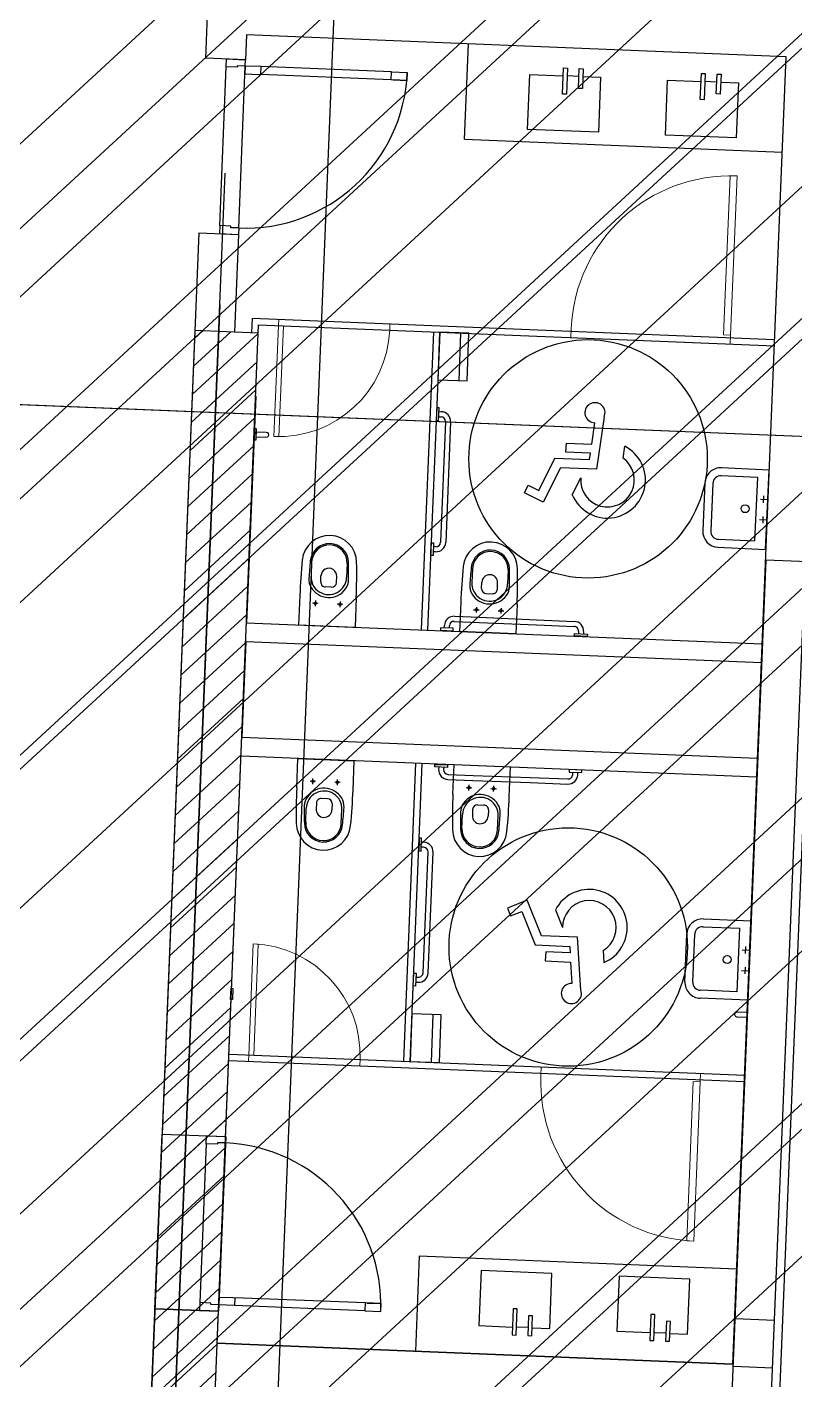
# Model space of a CAD drawing. Extents: x -678889171 to 586587, y -792238163 to 335485.
# Drawn here: x -678720646 to -678715815, y -792148351 to -792139838 of the extents above; entities that cross this region are included whole.
import ezdxf
from ezdxf.enums import TextEntityAlignment as Align

# ---------------------------------------------------------------- set-up
doc = ezdxf.new("R2010")
doc.units = 0
doc.header["$MEASUREMENT"] = 0
for name, color, linetype in [('A-ANNO-LEGN', 252, 'Continuous'), ('A-FLOR-PATT', 252, 'Continuous'), ('A-SITE-PATT', 252, 'Continuous'), ('A-WALL', 252, 'Continuous')]:
    doc.layers.add(name, color=color, linetype=linetype)
doc.layers.add('BASEMENT3 LAYOUT$0$HATCH5', color=252, linetype='Continuous', lineweight=15)
doc.layers.add('Ground floor Towers$0$04-Ground Floor$0$$2$A-DOOR-FULL', color=252, linetype='Continuous', lineweight=20)
doc.styles.add('Ground floor Towers$0$$Bas01-Rname$0$EN-SC', font='swissc.ttf')
doc.styles.add('Ground floor Towers$0$$Bas01-Rname$0$EN-SCL', font='swisscl.ttf')
doc.styles.add('Ground floor Towers$0$04-Ground Floor$0$V2-lower ground$0$LEVEL  FOR LICENSE LOWER GR$0$$LG- LEVEL$0$AR-SR', font='sarb.shx')

# ---------------------------------------------------------------- blocks, each defined once
blk = doc.blocks.new('A$C61C61320')
at = {"layer": 'BASEMENT3 LAYOUT$0$HATCH5'}
h = blk.add_hatch(dxfattribs=at)
h.set_pattern_fill('JIS_WOOD', color=256, scale=1000, style=0)
h.set_pattern_definition([(45, (-845680.2949388556, -470481.0696760565), (-499.9999991609842, 499.9999991609843), [])])
h.paths.add_polyline_path([(12440.74077330553, -169431.9252005816), (13408.27617370361, -243253.7315873399), (7111.185080291936, -248399.4795461658), (-61957.46107163071, -237877.8060760189), (-55832.26724016038, -200866.3395951205), (-20860.02674167091, -206712.4958959252), (-20783.43353955913, -208437.764712235), (-16504.6553898881, -208719.7022090854), (-18718.17453308101, -208569.0044804074), (-18168.17453308101, -169431.9252005816)])
blk = doc.blocks.new('Ground floor Towers$0$04-Ground Floor$0$$0$$DD-04-LEVEL LG$0$a-up-t3-a$0$WATG_DOORSINGLE_M3')
at = {"layer": 'Ground floor Towers$0$04-Ground Floor$0$$2$A-DOOR-FULL'}
for p, q in [((0, -50), (0, 0)), ((900, -50), (900, 0))]:
    blk.add_line(p, q, dxfattribs=at)
blk.add_lwpolyline([(900, -50), (900, -950), (860, -950), (860, -50)], close=True, dxfattribs=at)
blk.add_arc((900, -50), 900.0000000000002, 180, 270, dxfattribs=at)
blk = doc.blocks.new('GR')
at = {"layer": 'A-FLOR-PATT'}
for p, q in [((83440, 4700), (83440, 73885)), ((82644.51990042525, 47479.46583159826), (82644.51990042525, 47885.80360357558)), ((86291.82107551489, 47635.82792163212), (82894.51990042525, 47635.82792163212)), ((82894.51990042525, 47635.82792163212), (82894.51990042525, 47479.46939570532)), ((84291.82107551489, 47035.82792163212), (84291.82107551489, 47635.82792163212)), ((86291.82107551495, 39403.73429018064), (86291.82107551482, 47635.82792163212)), ((86541.82107551495, 28269.55043544061), (86541.82107551489, 47635.82792163212)), ((84895.77804975609, 47344.58045827401), (84895.77849976838, 47508.92045820484)), ((84895.77849976838, 47508.92045820484), (84920.52849984326, 47508.92039043168)), ((84920.52849984326, 47508.92039043168), (84920.52804983105, 47344.58039050122)), ((84994.77815819242, 47384.18018718202), (84994.77849976762, 47508.92018711312)), ((84994.77849976762, 47508.92018711312), (85019.52849984272, 47508.92011934029)), ((85019.52849984272, 47508.92011934029), (85019.52815826729, 47384.18011940947)), ((85763.484259364, 47344.58045827401), (85763.4847093763, 47508.92045820484)), ((85763.4847093763, 47508.92045820484), (85788.23470945118, 47508.92039043168)), ((85788.23470945118, 47508.92039043168), (85788.23425943896, 47344.58039050122)), ((85862.48436780034, 47384.18018718202), (85862.48470937554, 47508.92018711312)), ((85862.48470937554, 47508.92018711312), (85887.23470945064, 47508.92011934029)), ((85887.23470945064, 47508.92011934029), (85887.23436787521, 47384.18011940947)), ((82894.51990042525, 47479.46939570532), (82644.51990042525, 47479.46583159826)), ((82774.51986036169, 46429.46869575793), (82774.51986799978, 47429.46869575764)), ((82774.5198683817, 47479.46869575763), (82894.51986838155, 47479.46869484105)), ((82774.51986799978, 47429.46869575764), (82774.5198683817, 47479.46869575763)), ((82844.51986799967, 47429.46869522297), (82774.51986799978, 47429.46869575764)), ((82894.51986807604, 47439.46869484107), (82844.51986807605, 47439.46869522297)), ((82844.51986807605, 47439.46869522297), (82844.51986799967, 47429.46869522297)), ((82894.51986028517, 46419.46869484137), (82894.51986807604, 47439.46869484107)), ((82894.51986807604, 47439.46869484107), (82894.51986838155, 47479.46869484105)), ((82994.51986807601, 47439.46869407727), (82894.51986807604, 47439.46869484107)), ((82894.51986807604, 47439.46869484107), (82894.51986769414, 47389.46869484109)), ((82994.51986769409, 47389.46869407728), (82994.51986807601, 47439.46869407727)), ((83814.51986807577, 47439.46868781401), (82994.51986807601, 47439.46869407727)), ((83814.51986769387, 47389.46868781404), (83814.51986807577, 47439.46868781403)), ((83814.51986807577, 47439.46868781403), (83914.51986807575, 47439.46868705021)), ((83914.51986807575, 47439.46868705021), (83914.51986769383, 47389.46868705023)), ((84685.40349980582, 47112.92042431827), (84685.40349980582, 47459.42042431826)), ((84685.40349980582, 47459.42042431826), (84895.77841844078, 47459.42042431826)), ((84994.77836422274, 47459.42049209154), (84920.52836429825, 47459.42069541011)), ((85019.52841851609, 47459.42042431826), (85130.90349980582, 47459.42042431826)), ((85130.90349980582, 47459.42042431826), (85130.90349980582, 47112.92042431827)), ((85553.10970941374, 47112.92042431827), (85553.10970941374, 47459.42042431826)), ((85553.10970941374, 47459.42042431826), (85763.4846280487, 47459.42042431826)), ((85862.48457383066, 47459.42049209154), (85788.23457390617, 47459.42069541011)), ((85887.234628124, 47459.42042431826), (85998.60970941374, 47459.42042431826)), ((85998.60970941374, 47459.42042431826), (85998.60970941374, 47112.92042431827)), ((82894.51986769414, 47389.46869484109), (82981.51986769409, 47389.46869417658)), ((82981.51986769409, 47389.46869417658), (82994.51986769409, 47389.46869407728)), ((83814.51986769387, 47389.46868781403), (82994.51986769409, 47389.46869407728)), ((83914.51986769383, 47389.46868705023), (83814.51986769387, 47389.46868781404)), ((83914.51986769383, 47389.46868705023), (83827.51986769386, 47389.46868771475)), ((83827.51986769386, 47389.46868771475), (83914.51986769383, 47389.46868705023)), ((84920.52804983105, 47344.58039050122), (84895.77804975609, 47344.58045827401)), ((85019.52815826729, 47384.18011940947), (84994.77815819242, 47384.18018718202)), ((85788.23425943896, 47344.58039050122), (85763.484259364, 47344.58045827401)), ((85887.23436787521, 47384.18011940947), (85862.48436780034, 47384.18018718202)), ((85130.90349980582, 47112.92042431827), (84685.40349980582, 47112.92042431827)), ((85998.60970941374, 47112.92042431827), (85553.10970941374, 47112.92042431827)), ((84291.82107551489, 47035.82792163212), (86291.82107551489, 47035.82792163212)), ((82795, 4700), (82795, 46760)), ((82844.51986036157, 46429.46869522327), (82774.51986036169, 46429.46869575795)), ((82774.51986036169, 46429.46869575795), (82774.51985997979, 46379.46869575795)), ((82844.51986028519, 46419.46869522327), (82844.51986036157, 46429.46869522327)), ((82894.51986028517, 46419.46869484137), (82844.51986028519, 46419.46869522327)), ((82894.51986028517, 46419.46869484137), (82894.51985997966, 46379.46869484138)), ((82644.51985997983, 46379.46583148593), (82894.5198599796, 46379.46939559291)), ((82644.51985997983, 46379.46583148593), (82644.52023299057, 40703.7342901767)), ((82774.51985997979, 46379.46869575795), (82894.51985997966, 46379.46869484138)), ((82894.5198599796, 46379.46939559291), (82894.51990042471, 45764.05662697693)), ((82795.21898482737, 45932.26456895217), (82795.21898482737, 25878.66104089934)), ((83003.92932550256, 45764.55131091869), (83005.04076121158, 45856.26633293951)), ((83005.03488054522, 45855.78106380537), (86291.82050525771, 45855.82792162805)), ((83043.92638873274, 45764.06661208364), (83044.5530899341, 45815.78162718983)), ((83044.55308993407, 45815.78162718983), (86292.3682655782, 45815.82792943309)), ((84145.03788053506, 45815.79731617202), (84145.06462626146, 43939.75050088043)), ((84368.53993614053, 45816.71193723795), (84183.54223119204, 45815.79043637915)), ((84183.54223119204, 45815.79043637915), (84185.03655690886, 45515.7941580845)), ((84185.03788053099, 45815.79788642914), (84185.06462625739, 43939.75107113757)), ((84320.03488214145, 45516.46660465713), (84318.54055642463, 45816.46288295178)), ((84370.03426185733, 45516.71565894329), (84368.53993614053, 45816.71193723795)), ((83044.52023260717, 45764.06476606739), (82644.52023260717, 45764.0484216519)), ((82644.52023152157, 45537.21812104306), (82871.35980103107, 45764.05769055255)), ((82644.52023152157, 45713.99481633969), (82694.5758821601, 45764.05046697822)), ((82644.52023260717, 45764.0484216519), (82644.52023152172, 32214.04873143656)), ((82644.52023152157, 45360.44142574642), (83044.5202326068, 45760.44142683165)), ((83043.92638873274, 45764.06661208364), (82893.9260557615, 45764.06661208364)), ((83044.5394408282, 39403.74427528735), (83043.92638873274, 45764.06661208364)), ((83044.52023152172, 32214.04873140443), (83044.52023260717, 45764.06476606739)), ((82644.52023152157, 45183.66473044979), (83044.5202326068, 45583.66473153501)), ((84185.03655690886, 45515.7941580845), (84370.03426185733, 45516.71565894329)), ((82644.52023152157, 45006.88803515316), (83044.52023260703, 45406.88803623861)), ((83045.04828766665, 45365.80449217474), (83045.0686183263, 43939.73481886651)), ((84200.04466009932, 45340.25332657251), (84185.04466010084, 45340.25311272608)), ((84185.04466010084, 45340.25311272608), (84185.04580061509, 45260.2531127342)), ((84200.04580061356, 45260.25332658063), (84200.04466009932, 45340.25332657251)), ((84200.04500225358, 45316.25332657494), (84215.04500225207, 45316.25354042136)), ((85168.70849408802, 45151.51132701576), (85182.22828405454, 45285.78063737997)), ((85239.64964080745, 45324.6762212385), (85206.34069164052, 44993.87452104166)), ((-6630, 45255), (113465, 45255)), ((81563.65961507708, 45253.74806565287), (111510.5844210479, 45253.74806565287)), ((82644.52023152157, 44830.11133985652), (83044.52023260703, 45230.11134094198)), ((84185.04580061509, 45260.2531127342), (84200.04580061356, 45260.25332658063)), ((84200.04545845928, 45284.25332657819), (84215.04545845775, 45284.25354042461)), ((84244.04587189123, 45255.25395386397), (84244.05670677652, 44495.25395393934)), ((84276.04587188797, 45255.25441006966), (84276.05670677328, 44495.25441014503)), ((83055.34397052672, 45161.1573072618, -1.301282598479166e-08), (83045.34409450696, 45161.1075118093, -1.301282598479166e-08)), ((83045.34409450696, 45161.1075118093, -1.301282598479166e-08), (83045.69266267474, 45091.10837967016, -1.301282598479166e-08)), ((83056.34529239393, 45160.89434093671, -1.301282598479166e-08), (83055.34397052672, 45161.1573072618, -1.301282598479166e-08)), ((83057.08097940554, 45160.1659444852, -1.301282598479166e-08), (83056.34529239393, 45160.89434093671, -1.301282598479166e-08)), ((83057.35390482133, 45159.16729114836, -1.301282598479166e-08), (83057.08097940554, 45160.1659444852, -1.301282598479166e-08)), ((83057.68255480804, 45093.16810941717, -1.301282598479166e-08), (83057.35390482133, 45159.16729114836, -1.301282598479166e-08)), ((83057.43606731806, 45142.66749571558, -1.301284290123373e-08), (83118.93530484024, 45142.97373774878, -1.301284290123373e-08)), ((83057.6003923113, 45109.66790484989, -1.301284290123373e-08), (83057.43606731806, 45142.66749571558, -1.301284290123373e-08)), ((83118.93530484024, 45142.97373774878, -1.301284290123373e-08), (83127.19621024403, 45140.80426556637, -1.301284290123373e-08)), ((83127.19621024403, 45140.80426556637, -1.301284290123373e-08), (83133.26562809065, 45134.79499484182, -1.301284290123373e-08)), ((83133.3477905874, 45118.29519940892, -1.301284290123373e-08), (83127.33851986268, 45112.22578156224, -1.301284290123373e-08)), ((83133.26562809065, 45134.79499484182, -1.301284290123373e-08), (83135.51726276975, 45126.55610481263, -1.301284290123373e-08)), ((83135.51726276975, 45126.55610481263, -1.301284290123373e-08), (83133.3477905874, 45118.29519940892, -1.301284290123373e-08)), ((85009.1150248639, 45151.15025946662), (85168.70849408802, 45151.51132701576)), ((85009.24659259063, 45092.99668416664), (85009.1150248639, 45151.15025946662)), ((85369.15249305221, 45070.98350502264), (85376.72487044639, 45146.18717864561)), ((82644.52023152157, 44653.33464455989), (83044.52023260703, 45053.33464564534)), ((83045.69266267474, 45091.10837967016, -1.301282598479166e-08), (83055.69253869477, 45091.15817512266, -1.301282598479166e-08)), ((83055.69253869477, 45091.15817512266, -1.301282598479166e-08), (83056.69119203137, 45091.43110053832, -1.301282598479166e-08)), ((83056.69119203137, 45091.43110053832, -1.301282598479166e-08), (83057.41958848303, 45092.16678755, -1.301282598479166e-08)), ((83057.41958848303, 45092.16678755, -1.301282598479166e-08), (83057.68255480804, 45093.16810941717, -1.301282598479166e-08)), ((83119.09962983371, 45109.97414688315, -1.301284290123373e-08), (83057.6003923113, 45109.66790484989, -1.301284290123373e-08)), ((83127.33851986268, 45112.22578156224, -1.301284290123373e-08), (83119.09962983371, 45109.97414688315, -1.301284290123373e-08)), ((84848.07612169976, 44845.81016888318), (84941.00737021255, 45053.2297467555)), ((84941.00737021255, 45053.2297467555), (85158.86199397614, 45053.7226252621)), ((85162.85155404032, 45093.34420344327), (85009.24659259063, 45092.99668416664)), ((85158.86199397614, 45053.7226252621), (85162.85155404032, 45093.34420344327)), ((86290.91196403446, 45033.54654583239, -1.301266514301839e-08), (85990.91568573978, 45035.0408715493, -1.301266514301839e-08)), ((86288.42142117294, 44533.55274867461, -1.301266514301839e-08), (86290.91196403446, 45033.54654583239, -1.301266514301839e-08)), ((84977.80106570851, 44993.35746855338), (84879.40417251604, 44773.73874677959)), ((85206.34069164052, 44993.87452104166), (84977.80106570851, 44993.35746855338)), ((86220.66377814622, 44983.89584211722, -1.301230903332914e-08), (85990.66663145364, 44985.04149183352, -1.301230903332914e-08)), ((86218.671343857, 44583.900804391, -1.301230903332914e-08), (86220.66377814622, 44983.89584211722, -1.301230903332914e-08)), ((82644.52023152146, 44476.55794926314), (83044.52023260703, 44876.55795034871)), ((84758.19993280673, 44828.04249867188), (84779.85489124128, 44876.37567379041)), ((84779.85489124128, 44876.37567379041), (84848.07612169976, 44845.81016888318)), ((85059.79014299928, 44827.87135180452), (85108.3695531533, 44936.29904281327)), ((85890.41881773593, 44935.54022069005, -1.301266514301839e-08), (85888.92449201902, 44635.54394239538, -1.301266514301839e-08)), ((85940.41819745171, 44935.2911664039, -1.301230903332914e-08), (85938.92387173479, 44635.29488810922, -1.301230903332914e-08)), ((86264.2643064631, 44826.74890558815, -1.301255558344255e-08), (86264.47871814505, 44869.7935416285, -1.301259926649572e-08)), ((84879.40417251604, 44773.73874677959), (84758.19993280673, 44828.04249867188)), ((86242.8491942839, 44848.37842944932, -1.301257748517143e-08), (86285.89383032425, 44848.16401776735, -1.301257736476684e-08)), ((82644.52023152146, 44299.7812539665), (83044.52023260703, 44699.78125505208)), ((86242.2056900511, 44719.19048017827, -1.301244638116924e-08), (86285.25032609144, 44718.9760684963, -1.301244626076465e-08)), ((86263.83521391224, 44740.60559235747, -1.301246816249353e-08), (86263.62080223027, 44697.56095631711, -1.301242447944036e-08)), ((82644.52023152146, 44123.00455866987), (83044.52023260703, 44523.00455975544)), ((85988.42514287826, 44535.04707439152, -1.301266514301839e-08), (86288.42142117294, 44533.55274867461, -1.301266514301839e-08)), ((85988.67419716442, 44585.04645410729, -1.301230903332914e-08), (86218.671343857, 44583.900804391, -1.301230903332914e-08)), ((84185.05677806467, 44490.25311281059), (84200.05677806314, 44490.25332665702)), ((84185.05791857891, 44410.25311281871), (84185.05677806467, 44490.25311281059)), ((84200.05677806314, 44490.25332665702), (84200.05791857738, 44410.25332666514)), ((84215.05712021589, 44466.25354050587), (84200.05712021742, 44466.25332665945)), ((84215.05757642159, 44434.25354050912), (84200.0575764231, 44434.2533266627)), ((97615.81172020196, 44466.49528032186), (86292.19453168962, 44466.33384598832)), ((86292.19453168962, 44466.33384598832), (86292.19453168962, 28019.29129949667)), ((84200.05791857738, 44410.25332666514), (84185.05791857891, 44410.25311281871)), ((82644.52023152146, 43946.22786337323), (83044.52023260703, 44346.22786445881)), ((83438.45475911988, 44338.84428480346, 7.157968699787829e-09), (83437.97473976992, 44250.34688164503, 7.178497390220959e-09)), ((83662.02919906533, 44338.84109743055, 7.157968699787828e-09), (83662.50669510137, 44250.34368062136, 7.17849739022096e-09)), ((84451.5978866674, 44338.92614474535, 7.157968699787836e-09), (84451.12039063136, 44250.42872793616, 7.178497390220966e-09)), ((84675.17232661285, 44338.92933211826, 7.157968699787836e-09), (84675.65234596281, 44250.43192895982, 7.178497390220965e-09)), ((83500.6402147893, 44215.08811084136, 7.186676138625292e-09), (83500.64077201724, 44254.17419464953, 7.177609363508506e-09)), ((83569.83978708943, 44185.08712429959, 7.193635220400047e-09), (83530.6397870934, 44185.08768315157, 7.193635220400047e-09)), ((83599.84021477921, 44215.0866966037, 7.186676138625293e-09), (83599.84077200716, 44254.17278041187, 7.177609363508506e-09)), ((84513.78687095353, 44215.17174391849, 7.186676138625299e-09), (84513.78631372558, 44254.25782772667, 7.177609363508512e-09)), ((84543.7872986433, 44185.17217161439, 7.193635220400053e-09), (84582.98729863933, 44185.17273046637, 7.193635220400053e-09)), ((84612.98687094344, 44215.17315815615, 7.186676138625299e-09), (84612.98631371549, 44254.25924196433, 7.177609363508511e-09)), ((82644.52023152146, 43769.4511680766), (83044.52023260703, 44169.45116916217)), ((83372.7389159516, 44123.98361438901, 7.250548786665235e-09), (83372.73628930247, 43939.74046960728, 7.250548786665235e-09)), ((83472.73853467972, 44097.23904394847, 7.214013607347777e-09), (83472.73803570474, 44062.23904395202, 7.22213253608499e-09)), ((83627.73853466398, 44097.23683420214, 7.214013607347774e-09), (83627.73803568899, 44062.23683420569, 7.222132536084988e-09)), ((83727.73891591553, 44123.97855335706, 7.250548786665236e-09), (83727.7362892664, 43939.73540857533, 7.250548786665236e-09)), ((84385.8881698172, 44124.06360067186, 7.250548786665241e-09), (84385.89079646634, 43939.82045589013, 7.250548786665241e-09)), ((84485.88855106875, 44097.32188151693, 7.214013607347779e-09), (84485.88905004374, 44062.32188152049, 7.222132536084993e-09)), ((84640.88855105301, 44097.32409126326, 7.214013607347782e-09), (84640.889050028, 44062.32409126682, 7.222132536084995e-09)), ((84740.88816978113, 44124.06866170381, 7.250548786665239e-09), (84740.89079643026, 43939.82551692208, 7.250548786665239e-09)), ((86592.19453168962, 44165.93453771685), (86592.19453168962, 28319.29129949667)), ((83490.23828519045, 44079.73879446277, 7.21807307171638e-09), (83455.238285194, 44079.73929343773, 7.218073071716384e-09)), ((83645.2382851747, 44079.73658471642, 7.218073071716381e-09), (83610.23828517826, 44079.73708369141, 7.21807307171638e-09)), ((84350.468575649, 44033.67483779101, -1.346791525231692e-08), (84507.51425963591, 44033.34460237231, -1.346791525231692e-08)), ((84468.38880055802, 44079.82163203121, 7.218073071716386e-09), (84503.38880055447, 44079.8221310062, 7.218073071716386e-09)), ((84507.51423783648, 44033.33480397055, -1.346791524239217e-08), (84867.52936210924, 44032.53386306593, -1.346791524239217e-08)), ((84623.38880054228, 44079.82384177756, 7.218073071716385e-09), (84658.38880053873, 44079.82434075253, 7.218073071716389e-09)), ((84867.52935748541, 44032.53178474666, -1.346783810638569e-08), (85105.04935524962, 44031.99608995106, -1.346783810638569e-08)), ((82644.52023152146, 43592.67447277997), (83044.52023260703, 43992.67447386554)), ((83045.06719268349, 43939.73481884619), (86291.82107551489, 43939.78110595923)), ((83372.73628930247, 43939.74046960728, 7.250548786665235e-09), (83727.7362892664, 43939.73540857534, 7.250548786665236e-09)), ((84265.29970599856, 43957.86412850487, -1.346782288399666e-08), (84265.26633494544, 43942.86416562583, -1.346782288399666e-08)), ((84265.26633494544, 43942.86416562583, -1.346782288399666e-08), (84345.26613696704, 43942.68618667583, -1.346782288399666e-08)), ((84345.29950802017, 43957.68614955487, -1.346782288399666e-08), (84265.29970599856, 43957.86412850487, -1.346782288399666e-08)), ((84289.29964660504, 43957.81073481988, -1.346791525231692e-08), (84289.33301765817, 43972.81069769892, -1.346791525231692e-08)), ((84321.29956741369, 43957.73954323988, -1.346788277798797e-08), (84321.3329384668, 43972.73950611892, -1.346788277798797e-08)), ((84345.26613696704, 43942.68618667583, -1.346782288399666e-08), (84345.29950802017, 43957.68614955487, -1.346782288399666e-08)), ((84350.39738406902, 44001.67491698237, -1.346788277798797e-08), (84507.44306643176, 44001.34468156714, -1.346788277798797e-08)), ((84740.89079643026, 43939.82551692208, 7.250548786665239e-09), (84385.89079646634, 43939.82045589013, 7.25054878666524e-09)), ((84507.44304463235, 44001.33488316553, -1.346788276806322e-08), (84867.45816891089, 44000.5339422609, -1.346788276806322e-08)), ((84867.45816428812, 44000.53186441835, -1.346783810638401e-08), (85104.97816366961, 43999.99616914242, -1.346783810638401e-08)), ((85109.84689182034, 43940.98519146712, -1.346782288404526e-08), (85109.88026287347, 43955.98515434617, -1.346782288404526e-08)), ((85189.84669384193, 43940.80721251712, -1.346782288404526e-08), (85109.84689182034, 43940.98519146712, -1.346782288404526e-08)), ((85109.88026287347, 43955.98515434617, -1.346782288404526e-08), (85189.88006489506, 43955.80717539617, -1.346782288404526e-08)), ((85133.91357453307, 43970.93172354022, -1.346783810638401e-08), (85133.88020347994, 43955.93176066117, -1.346783810638401e-08)), ((85165.91349534171, 43970.86053196022, -1.346783810638569e-08), (85165.88012428858, 43955.86056908117, -1.346783810638569e-08)), ((85189.88006489506, 43955.80717539617, -1.346782288404526e-08), (85189.84669384193, 43940.80721251712, -1.346782288404526e-08)), ((82644.52023152146, 43415.89777748333), (83044.52023260703, 43815.89777856891)), ((86291.82107551489, 43819.78110594701), (83045.07032909768, 43819.73481887873)), ((83045.07032909768, 43819.73481887873), (83045.07888295448, 43219.73481891936)), ((82644.52023152146, 43239.1210821867), (83044.52023260703, 43639.12108327227)), ((82644.52023152146, 43062.34438689006), (83044.52023260703, 43462.34438797564)), ((82644.52023152146, 42885.56769159343), (83044.52023260703, 43285.567692679)), ((83045.07888295448, 43219.73481891936), (86291.82107551489, 43219.78110586575)), ((82644.52023152146, 42708.7909962968), (83044.52023260703, 43108.79099738237)), ((86291.82107551489, 43099.78110585353), (83045.08059372584, 43099.73481893158)), ((83402.18306091556, 43099.73481893156, 7.250548786665235e-09), (83757.18306087948, 43099.7398799635, 7.250548786665236e-09)), ((83402.18568756469, 42915.49167414983, 7.250548786665235e-09), (83402.18306091556, 43099.73481893156, 7.250548786665235e-09)), ((83757.18568752862, 42915.49673518178, 7.250548786665236e-09), (83757.18306087948, 43099.73987996351, 7.250548786665236e-09)), ((84145.03788139137, 41223.7648951326), (84145.06462645796, 43099.76542388841)), ((84185.0378813873, 41223.76432487548), (84185.06462645388, 43099.76485363128)), ((84265.26528646884, 43096.72034640896, -3.069941683581183e-08), (84345.26508849044, 43096.89832535896, -3.069941683581183e-08)), ((84265.29865752197, 43081.72038352992, -3.069941683581183e-08), (84265.26528646884, 43096.72034640896, -3.069941683581183e-08)), ((84345.29845954357, 43081.89836247991, -3.069941683581183e-08), (84265.29865752197, 43081.72038352992, -3.069941683581183e-08)), ((84289.29859812844, 43081.77377721491, -3.069950920413209e-08), (84289.33196918157, 43066.77381433587, -3.069950920413209e-08)), ((84321.2985189371, 43081.84496879491, -3.069947672980314e-08), (84321.33188999021, 43066.84500591586, -3.069947672980314e-08)), ((84345.26508849044, 43096.89832535896, -3.069941683581183e-08), (84345.29845954357, 43081.89836247991, -3.069941683581183e-08)), ((84385.88712134061, 42915.52091136293, -9.981045165149933e-09), (84385.88974798974, 43099.76405614466, -9.981045165149933e-09)), ((84740.88974795367, 43099.75899511271, -9.981045165149934e-09), (84385.88974798974, 43099.76405614465, -9.981045165149934e-09)), ((84740.88712130453, 42915.51585033098, -9.981045165149934e-09), (84740.88974795367, 43099.75899511271, -9.981045165149934e-09)), ((85189.84564536533, 43098.77729951766, -3.069941683586043e-08), (85109.84584334375, 43098.59932056767, -3.069941683586043e-08)), ((85109.84584334375, 43098.59932056767, -3.069941683586043e-08), (85109.87921439687, 43083.59935768862, -3.069941683586043e-08)), ((85109.87921439687, 43083.59935768862, -3.069941683586043e-08), (85189.87901641846, 43083.77733663862, -3.069941683586043e-08)), ((85133.91252605648, 43068.65278849457, -3.069943205819918e-08), (85133.87915500335, 43083.65275137362, -3.069943205819918e-08)), ((85165.91244686511, 43068.72398007457, -3.069943205820086e-08), (85165.87907581199, 43083.72394295362, -3.069943205820086e-08)), ((85189.87901641846, 43083.77733663862, -3.069941683586043e-08), (85189.84564536533, 43098.77729951766, -3.069941683586043e-08)), ((84350.39633559242, 43037.90959505241, -3.069947672980314e-08), (84507.44201795517, 43038.23983046765, -3.069947672980314e-08)), ((84350.46752717241, 43005.90967424378, -3.069950920413209e-08), (84507.51321115931, 43006.23990966248, -3.069950920413209e-08)), ((84507.44199615576, 43038.24962886926, -3.069947671987839e-08), (84867.4571204343, 43039.05056977389, -3.069947671987839e-08)), ((84507.51318935989, 43006.24970806424, -3.069950919420735e-08), (84867.52831363265, 43007.05064896886, -3.069950919420735e-08)), ((84867.45711581153, 43039.05264761644, -3.069943205819918e-08), (85104.97711519302, 43039.58834289237, -3.069943205819918e-08)), ((84867.52830900882, 43007.05272728812, -3.069943205820086e-08), (85105.04830677302, 43007.58842208374, -3.069943205820086e-08)), ((82644.52023152146, 42532.01430100016), (83044.52023260691, 42932.01430208562)), ((83519.68505680354, 42959.73649407607, 7.21807307171638e-09), (83484.6850568071, 42959.73599510111, 7.218073071716384e-09)), ((83502.18530629281, 42942.23624459038, 7.214013607347776e-09), (83502.18480731783, 42977.23624458682, 7.22213253608499e-09)), ((83674.68505678778, 42959.73870382243, 7.21807307171638e-09), (83639.68505679135, 42959.73820484744, 7.21807307171638e-09)), ((83657.18530627707, 42942.23845433671, 7.214013607347774e-09), (83657.18480730208, 42977.23845433315, 7.222132536084988e-09)), ((84468.38775208143, 42959.76288000357, -1.001352088009879e-08), (84503.38775207788, 42959.76238102859, -1.001352088009879e-08)), ((84485.88750259216, 42942.26263051786, -1.001758034446739e-08), (84485.88800156715, 42977.26263051431, -1.000946141573018e-08)), ((84623.38775206568, 42959.76067025722, -1.001352088009879e-08), (84658.38775206213, 42959.76017128226, -1.001352088009878e-08)), ((84640.88750257641, 42942.26042077153, -1.001758034446739e-08), (84640.8880015514, 42977.26042076797, -1.000946141573018e-08)), ((83530.08698640238, 42824.38717769748, 7.186676138625292e-09), (83530.08754363033, 42785.30109388931, 7.177609363508505e-09)), ((83599.28655870252, 42854.38816423925, 7.193635220400047e-09), (83560.08655870649, 42854.38760538727, 7.193635220400047e-09)), ((83629.2869863923, 42824.38859193515, 7.186676138625292e-09), (83629.28754362024, 42785.30250812697, 7.177609363508506e-09)), ((84513.78582247693, 42824.41276811629, -1.004491781318987e-08), (84513.78526524898, 42785.32668430812, -1.005398458830666e-08)), ((84543.78625016671, 42854.4123404204, -1.003795873141512e-08), (84582.98625016274, 42854.41178156842, -1.003795873141512e-08)), ((84612.98582246684, 42824.41135387863, -1.004491781318987e-08), (84612.9852652389, 42785.32527007046, -1.005398458830666e-08)), ((82644.52023152157, 42355.23760570341), (83044.52023260703, 42755.23760678887)), ((83467.90153073297, 42700.63100373538, 7.157968699787828e-09), (83467.42151138301, 42789.12840689382, 7.178497390220959e-09)), ((83691.47597067842, 42700.63419110829, 7.157968699787828e-09), (83691.95346671446, 42789.13160791748, 7.17849739022096e-09)), ((84451.5968381908, 42700.65836728944, -1.007362525202734e-08), (84451.11934215477, 42789.15578409863, -1.005309656159421e-08)), ((84675.17127813626, 42700.65517991653, -1.007362525202734e-08), (84675.65129748621, 42789.15258307497, -1.005309656159421e-08)), ((82644.52023152157, 42178.46091040678), (83044.52023260703, 42578.46091149224)), ((84185.05791834628, 42629.23271625004), (84185.05677783204, 42549.23271625816)), ((84200.05791834476, 42629.23250240361), (84185.05791834628, 42629.23271625004)), ((84200.05677783051, 42549.23250241173), (84200.05791834476, 42629.23250240361)), ((84215.05711998326, 42573.23228856287), (84200.05711998479, 42573.23250240929)), ((84215.05757618896, 42605.23228855963), (84200.05757619048, 42605.23250240605)), ((84185.05677783204, 42549.23271625816), (84200.05677783051, 42549.23250241173)), ((84244.04587165859, 41784.23187520478), (84244.0567065439, 42544.23187512941)), ((84276.04587165534, 41784.23141899908), (84276.05670654065, 42544.23141892371)), ((82644.52023152157, 42001.68421511014), (83044.52023260703, 42401.6842161956)), ((82644.52023152157, 41824.90751981351), (83044.52023260703, 42224.90752089897)), ((84879.40417251604, 42267.16649945629), (84758.19993280673, 42212.862747564)), ((84977.80106570851, 42047.5477776825), (84879.40417251604, 42267.16649945629)), ((84758.19993280673, 42212.862747564), (84779.85489124128, 42164.52957244547)), ((84779.85489124128, 42164.52957244547), (84848.07612169976, 42195.0950773527)), ((84848.07612169976, 42195.0950773527), (84941.00737021255, 41987.67549948039)), ((85059.79014299928, 42213.03389443136), (85108.3695531533, 42104.60620342261)), ((85991.8210755149, 42195.14512502564), (86291.82107551492, 42195.14512502564)), ((85991.8210755149, 42145.14512502564), (86221.8210755149, 42145.14512502564)), ((86221.8210755149, 42145.14512502564), (86221.82107551492, 41745.14512502564)), ((86291.82107551492, 42195.14512502564), (86291.82107551492, 41695.14512502564)), ((85891.82107551492, 41795.14512502563), (85891.82107551492, 42095.14512502564)), ((85941.82107551492, 41795.14512502564), (85941.8210755149, 42095.14512502564)), ((82644.52023152157, 41648.13082451688), (83044.52023260703, 42048.13082560233)), ((84941.00737021255, 41987.67549948039), (85158.86199397614, 41987.18262097378)), ((85206.34069164052, 42047.03072519422), (84977.80106570851, 42047.5477776825)), ((85158.86199397614, 41987.18262097378), (85162.85155404032, 41947.56104279261)), ((85239.64964080745, 41716.22902499738), (85206.34069164052, 42047.03072519422)), ((85369.15249305221, 41969.92174121324), (85376.72487044639, 41894.71806759027)), ((86244.6812402768, 42009.73990100357), (86287.72641032193, 42009.73990100357)), ((86266.20382529937, 41988.217315981), (86266.20382529935, 42031.26248602614)), ((85009.24659259063, 41947.90856206924), (85009.1150248639, 41889.75498676926)), ((85009.1150248639, 41889.75498676926), (85168.70849408802, 41889.39391922012)), ((85162.85155404032, 41947.56104279261), (85009.24659259063, 41947.90856206924)), ((85168.70849408802, 41889.39391922012), (85182.22828405454, 41755.12460885591)), ((86244.6812402768, 41880.55034904771), (86287.72641032193, 41880.55034904771)), ((86266.20382529937, 41902.07293407029), (86266.20382529937, 41859.02776402514)), ((82644.52023152157, 41471.35412922024), (83044.52023260703, 41871.3541303057)), ((84185.0446598682, 41699.23271634267), (84185.04580038245, 41779.23271633454)), ((84185.04580038245, 41779.23271633454), (84200.0458003809, 41779.23250248811)), ((84200.0458003809, 41779.23250248811), (84200.04465986666, 41699.23250249624)), ((84200.04500202095, 41723.2325024938), (84215.04500201943, 41723.23228864738)), ((84200.04545822664, 41755.23250249056), (84215.04545822513, 41755.23228864414)), ((86221.82107551492, 41745.14512502564), (85991.82107551492, 41745.14512502564)), ((82644.52023152157, 41294.57743392361), (83044.52023260703, 41694.57743500907)), ((83040.33985569375, 41567.60455748215, -2.285529080525881e-08), (83040.68842386153, 41637.60368962123, -2.285529080525881e-08)), ((83040.68842386153, 41637.60368962123, -2.285529080525881e-08), (83050.68829988156, 41637.55389416873, -2.285529080525881e-08)), ((83050.68829988156, 41637.55389416873, -2.285529080525881e-08), (83051.68695321817, 41637.28096875313, -2.285529080525881e-08)), ((83051.68695321817, 41637.28096875313, -2.285529080525881e-08), (83052.41534966981, 41636.54528174139, -2.285529080525881e-08)), ((83052.67831599482, 41635.54395987422, -2.285529080525881e-08), (83052.34966600811, 41569.54477814303, -2.285529080525881e-08)), ((83052.41534966981, 41636.54528174139, -2.285529080525881e-08), (83052.67831599482, 41635.54395987422, -2.285529080525881e-08)), ((84200.04465986666, 41699.23250249624), (84185.0446598682, 41699.23271634267)), ((86291.82107551492, 41695.14512502564), (85991.82107551492, 41695.14512502564)), ((83050.33973171352, 41567.55476202964, -2.285529080525881e-08), (83040.33985569375, 41567.60455748215, -2.285529080525881e-08)), ((83051.34105358072, 41567.81772835474, -2.285529080525881e-08), (83050.33973171352, 41567.55476202964, -2.285529080525881e-08)), ((83052.07674059234, 41568.54612480625, -2.285529080525881e-08), (83051.34105358072, 41567.81772835474, -2.285529080525881e-08)), ((83052.34966600811, 41569.54477814303, -2.285529080525881e-08), (83052.07674059234, 41568.54612480625, -2.285529080525881e-08)), ((86213.815793534, 41602.15596447882), (86215.98526571634, 41610.41686988252)), ((86216.0674282131, 41593.91707444962), (86213.815793534, 41602.15596447882)), ((86215.98526571634, 41610.41686988252), (86221.99453644107, 41616.4862877292)), ((86222.1368460597, 41587.90780372507), (86216.0674282131, 41593.91707444962)), ((86221.99453644107, 41616.4862877292), (86230.23342647003, 41618.7379224083)), ((86230.3977514635, 41585.73833154267), (86222.1368460597, 41587.90780372507)), ((86230.23342647003, 41618.7379224083), (86291.73266399243, 41619.0441644415)), ((86291.89698898567, 41586.04457357581), (86230.3977514635, 41585.73833154267)), ((86291.73266399243, 41619.0441644415), (86291.89698898567, 41586.04457357581)), ((82644.52023152157, 41117.80073862697), (83044.52023260703, 41517.80073971243)), ((84368.54126061896, 41524.68210402893), (84183.54355567048, 41523.76060317014)), ((84183.54355567048, 41523.76060317014), (84185.0378813873, 41223.76432487548)), ((84320.03620661989, 41224.43677144811), (84318.54188090307, 41524.43304974277)), ((84370.03558633577, 41224.68582573428), (84368.54126061896, 41524.68210402893)), ((82644.52023152157, 40941.02404333034), (83044.52023260703, 41341.0240444158)), ((83045.03896495597, 41223.78057718798), (86291.7854344448, 41223.73429018064)), ((84185.0378813873, 41223.76432487548), (84370.03558633577, 41224.68582573428)), ((82644.52023152157, 40764.24734803371), (83044.52023260703, 41164.24734911916)), ((83045.03839469884, 41183.78057719205), (86291.78486418768, 41183.73429018472)), ((82644.52023152157, 40587.47065273707), (83044.52023260703, 40987.47065382253)), ((82644.52023152157, 40410.69395744044), (83044.52023260703, 40810.6939585259)), ((82644.32233927773, 40703.73845708091), (83045.31863646768, 40703.72746337111)), ((82644.33345983922, 39603.70232083835), (82644.32233927773, 40703.73845708091)), ((82644.5202869266, 31370.90073926423, -9.045778508694599e-07), (82644.51968237889, 40703.7342901767)), ((82644.51968134067, 40703.73429336557, -1.066166698081154e-07), (83045.00798245112, 40703.73429336557, -1.066166698081154e-07)), ((82924.52016439971, 40703.73429336523, -1.066166698081154e-07), (83044.52016439957, 40703.73429336524, -1.066166698081154e-07)), ((82924.52016439971, 40653.73429336525, -1.066166698081154e-07), (82924.52016439971, 40703.73429336523, -1.066166698081154e-07)), ((83044.52016439957, 40663.73429336525, -1.066166698081154e-07), (83044.52016439957, 40703.73429336524, -1.066166698081154e-07)), ((83045.31863646768, 40703.72746337111), (83045.29639534654, 39603.72430825885)), ((82644.52023152157, 40233.9172621438), (83044.52023260703, 40633.91726322926)), ((82994.52016439958, 40653.73429336525, -1.066166698081154e-07), (82924.52016439971, 40653.73429336525, -1.066166698081154e-07)), ((82924.52016439971, 40653.73429336525, -1.066166698081154e-07), (82924.52016439971, 39653.73429336555, -1.066166698081154e-07)), ((83044.52016439957, 40663.73429336525, -1.066166698081154e-07), (82994.52016439958, 40663.73429336525, -1.066166698081154e-07)), ((82994.52016439958, 40663.73429336525, -1.066166698081154e-07), (82994.52016439958, 40653.73429336525, -1.066166698081154e-07)), ((83044.52016439957, 40663.73429336525, -1.066166698081154e-07), (83044.52016439957, 39643.73429336555, -1.066166698081154e-07)), ((82644.52023152157, 40057.14056684717), (83044.52023260703, 40457.14056793263)), ((82644.52023152157, 39880.36387155054), (83044.52023260703, 40280.36387263599)), ((82644.52023152157, 39703.5871762539), (83044.52023260703, 40103.58717733936)), ((82644.52023152157, 39526.81048095727), (83044.52023260703, 39926.81048204273)), ((84291.82107551495, 40003.73429018064), (86291.82107551495, 40003.73429018064)), ((84291.82107551495, 40003.73429018064), (84291.82107551495, 39403.73429018064)), ((85130.90349980588, 39926.64178749444), (84685.40349980588, 39926.64178749444)), ((84685.40349980588, 39926.64178749444), (84685.40349980588, 39580.14178749445)), ((85130.90349980588, 39580.14178749445), (85130.90349980588, 39926.64178749444)), ((85998.6097094138, 39926.64178749444), (85553.1097094138, 39926.64178749444)), ((85553.1097094138, 39926.64178749444), (85553.1097094138, 39580.14178749445)), ((85998.6097094138, 39580.14178749445), (85998.6097094138, 39926.64178749444)), ((82644.52023152157, 39350.03378566063), (83044.52023260703, 39750.03378674609)), ((83044.52016439957, 39643.73429336555, -1.066166698081154e-07), (83044.52016439957, 39693.73429336553, -1.066166698081154e-07)), ((83044.52016439957, 39693.73429336553, -1.066166698081154e-07), (83131.52016439954, 39693.73429336553, -1.066166698081154e-07)), ((83131.52016439954, 39693.73429336553, -1.066166698081154e-07), (83144.52016439954, 39693.73429336553, -1.066166698081154e-07)), ((83144.52016439954, 39693.73429336553, -1.066166698081154e-07), (83144.52016439954, 39643.73429336555, -1.066166698081154e-07)), ((83964.52016439932, 39693.73429336554, -1.066166698081154e-07), (83144.52016439954, 39693.73429336553, -1.066166698081154e-07)), ((83964.52016439932, 39693.73429336553, -1.066166698081154e-07), (83964.52016439932, 39643.73429336555, -1.066166698081154e-07)), ((84064.52016439928, 39693.73429336553, -1.066166698081154e-07), (83964.52016439932, 39693.73429336553, -1.066166698081154e-07)), ((84064.52016439928, 39693.73429336553, -1.066166698081154e-07), (83977.5201643993, 39693.73429336553, -1.066166698081154e-07)), ((83977.5201643993, 39693.73429336553, -1.066166698081154e-07), (84064.52016439928, 39693.73429336553, -1.066166698081154e-07)), ((84064.52016439928, 39643.73429336555, -1.066166698081154e-07), (84064.52016439928, 39693.73429336553, -1.066166698081154e-07)), ((84920.5280498311, 39694.98182131148), (84895.77804975615, 39694.9817535387)), ((84895.77804975615, 39694.9817535387), (84895.77849976844, 39530.64175360787)), ((84920.52849984332, 39530.64182138102), (84920.5280498311, 39694.98182131148)), ((85788.23425943902, 39694.98182131148), (85763.48425936406, 39694.9817535387)), ((85763.48425936406, 39694.9817535387), (85763.48470937635, 39530.64175360787)), ((85788.23470945124, 39530.64182138102), (85788.23425943902, 39694.98182131148)), ((86294.79881983524, 39690.51273215632), (86541.7738651659, 39690.51273215632)), ((83045.29639534654, 39603.72430825885), (82644.33345983922, 39603.70232083835)), ((82644.51975363297, 39603.73429336557, -1.066166698081154e-07), (83045.11400810034, 39603.73429336557, -1.066166698081154e-07)), ((82994.52016439958, 39653.73429336555, -1.066166698081154e-07), (82924.52016439971, 39653.73429336555, -1.066166698081154e-07)), ((82924.52016439971, 39653.73429336555, -1.066166698081154e-07), (82924.52016439971, 39603.73429336556, -1.066166698081154e-07)), ((82924.52016439971, 39603.73429336556, -1.066166698081154e-07), (83044.52016439957, 39603.73429336557, -1.066166698081154e-07)), ((82994.52016439958, 39643.73429336555, -1.066166698081154e-07), (82994.52016439958, 39653.73429336555, -1.066166698081154e-07)), ((83044.52016439957, 39643.73429336555, -1.066166698081154e-07), (82994.52016439958, 39643.73429336555, -1.066166698081154e-07)), ((83144.52016439954, 39643.73429336555, -1.066166698081154e-07), (83044.52016439957, 39643.73429336555, -1.066166698081154e-07)), ((83044.52016439957, 39643.73429336555, -1.066166698081154e-07), (83044.52016439957, 39603.73429336557, -1.066166698081154e-07)), ((83964.52016439932, 39643.73429336555, -1.066166698081154e-07), (83144.52016439954, 39643.73429336555, -1.066166698081154e-07)), ((83964.52016439932, 39643.73429336555, -1.066166698081154e-07), (84064.52016439928, 39643.73429336555, -1.066166698081154e-07)), ((85019.52815826735, 39655.38209240324), (84994.77815819248, 39655.38202463069)), ((84994.77815819248, 39655.38202463069), (84994.77849976768, 39530.64202469959)), ((85019.52849984278, 39530.64209247242), (85019.52815826735, 39655.38209240324)), ((85887.23436787527, 39655.38209240324), (85862.4843678004, 39655.38202463069)), ((85862.4843678004, 39655.38202463069), (85862.4847093756, 39530.64202469959)), ((85887.2347094507, 39530.64209247242), (85887.23436787527, 39655.38209240324)), ((82644.52023152157, 39173.257090364), (83044.52023260703, 39573.25709144946)), ((84685.40349980588, 39580.14178749445), (84895.77841844084, 39580.14178749445)), ((84895.77849976844, 39530.64175360787), (84920.52849984332, 39530.64182138102)), ((84994.7783642228, 39580.14171972117), (84920.52836429831, 39580.1415164026)), ((84994.77849976768, 39530.64202469959), (85019.52849984278, 39530.64209247242)), ((85019.52841851614, 39580.14178749445), (85130.90349980588, 39580.14178749445)), ((85553.1097094138, 39580.14178749445), (85763.48462804875, 39580.14178749445)), ((85763.48470937635, 39530.64175360787), (85788.23470945124, 39530.64182138102)), ((85862.48457383072, 39580.14171972117), (85788.23457390623, 39580.1415164026)), ((85862.4847093756, 39530.64202469959), (85887.2347094507, 39530.64209247242)), ((85887.23462812406, 39580.14178749445), (85998.6097094138, 39580.14178749445)), ((82644.52023152157, 38996.48039506737), (83044.52023260703, 39396.48039615282)), ((86291.82107551495, 39403.73429018064), (83044.5394408282, 39403.74427528735)), ((83045.1332854914, 39403.73429018064), (86291.82107551495, 39403.73429018064)), ((86294.7569902552, 39390.51273215632), (86541.73203558587, 39390.51273215632)), ((82644.52023152157, 38819.70369977073), (83044.52023260703, 39219.70370085619))]:
    blk.add_line(p, q, dxfattribs=at)
for centre, radius in [((85149.77610940994, 45057.31956672748), 750), ((86149.66842939952, 44784.24699925472, -1.301251219291587e-08), 25.00000000000003), ((83472.73828519223, 44079.73904395024, 7.218073071716384e-09), 7.5), ((83627.73828517647, 44079.73683420391, 7.21807307171638e-09), 7.5), ((84485.88880055626, 44079.82188151871, 7.218073071716386e-09), 7.5), ((84640.8888005405, 44079.82409126504, 7.218073071716389e-09), 7.5), ((83502.18505680532, 42959.7362445886, 7.218073071716384e-09), 7.5), ((83657.18505678956, 42959.73845433493, 7.21807307171638e-09), 7.5), ((84485.88775207967, 42959.76263051608, -1.001352088009879e-08), 7.5), ((84640.8877520639, 42959.76042076975, -1.001352088009878e-08), 7.5), ((85149.77610940994, 41983.5856795084), 750), ((86151.8210755149, 41945.14512502564), 24.99999999999999)]:
    blk.add_circle(centre, radius, dxfattribs=at)
for centre, radius, start, end in [((82894.51986807604, 47439.46869484107), 1019.999999999704, 269.9999995622742, 359.9999995622742), ((85181.22790062545, 45349.0907218936), 63.31798771383147, 337.3199037226205, 270.9052740828457), ((84215.04587189417, 45255.25354042756), 60.99999999999988, 0.0008168331470310283, 90.00081683314706), ((84215.04587189417, 45255.25354042755), 29.0000000000003, 0.0008168331583424694, 90.00081683315832), ((85276.53673039834, 44929.0029017397), 239.1791661943602, 205.0132340864953, 65.23589923941117), ((85277.27356380555, 44929.07132410568), 169.0585837280364, 177.5497012568893, 57.07956255435541), ((85990.41757716746, 44935.04211211775, -1.301266514301839e-08), 99.99999999999031, 89.71460363049223, 179.7146036305005), ((85990.41757716749, 44935.04211211775, -1.301230903332914e-08), 49.99999999999512, 89.71460363050056, 179.7146036305006), ((85988.92325145057, 44635.04583382307, -1.301266514301839e-08), 99.99999999999031, 179.7146036304922, 269.7146036304922), ((85988.92325145057, 44635.04583382307, -1.301230903332914e-08), 50.00000000000239, 179.7146036305006, 269.7146036305006), ((83550.241970471, 44338.23793905081, 7.155882595594679e-09), 171.5000000000003, 3.207340544478262, 176.791025789208), ((83550.241970471, 44338.23793905081, 7.158108983757246e-09), 120.5, 3.207340543979254, 176.7910257895254), ((83550.241970471, 44338.23793905081, 7.158108983757246e-09), 111.7888557810301, 0.3091417022911362, 179.6892246312916), ((84215.05670677946, 44495.25354050293), 29.00000000000757, 270.0008168331871, 0.0008168331583424694), ((84215.05670677949, 44495.25354050292), 60.99999999998533, 270.000816833147, 0.0008168331606994743), ((84563.38511526173, 44338.3229863656, 7.155882595594685e-09), 171.5000000000003, 3.208974210792026, 176.7926594555217), ((84563.38511526173, 44338.32298636561, 7.158108983757253e-09), 120.5, 3.208974210474555, 176.7926594560207), ((84563.38511526173, 44338.32298636561, 7.158108983757253e-09), 111.7888557810301, 0.3107753687084442, 179.6908582977089), ((-55663.02808184421, -578856.4866396398), 623364.7764122983, 74.61102897088065, 88.715678869106), ((87372.73891554496, 44123.92658867683, 7.207810016295093e-09), 3999.999999999853, 176.7910257892074, 179.999183166842), ((87372.73891554511, 44123.92658867688, 7.207810016295106e-09), 3949, 176.7910257895254, 178.3748611261467), ((83550.2407720122, 44254.1734875307, 7.177609363508506e-09), 49.59999999999997, 359.9991831666547, 179.9991831666548), ((79727.73891632202, 44124.0355790692, 7.207810016295076e-09), 3949, 1.623505207293686, 3.207340543979254), ((79727.73891632189, 44124.03557906908, 7.155882595593809e-09), 4000.00000000013, 359.9991831668444, 3.20734054447889), ((88385.88816941084, 44124.12062638387, 7.155882595593816e-09), 4000.00000000013, 176.792659455521, 180.0008168331555), ((88385.88816941071, 44124.120626384, 7.207810016295081e-09), 3949, 176.7926594560207, 178.3764947927063), ((84563.38631372053, 44254.2585348455, 7.177609363508511e-09), 49.59999999999997, 0.0008168333452208662, 180.0008168333452), ((80740.88817018762, 44124.01163599168, 7.207810016295112e-09), 3949, 1.625138873853307, 3.208974210474555), ((80740.88817018777, 44124.01163599162, 7.207810016295098e-09), 3999.999999999853, 0.000816833158040833, 3.208974210792554), ((83525.2871063792, 44233.08507962465, 7.182501311201738e-09), 100, 178.3748611261467, 213.7172800578181), ((83550.24070877711, 44249.73793905981, 7.178638274992771e-09), 112.2676204798005, 179.6892246312916, 0.3091417022911362), ((83530.64021478625, 44215.08768314852, 7.186676138625292e-09), 30, 179.9991831666548, 269.9991831670717), ((83569.84021478226, 44215.08712429654, 7.186676138625293e-09), 30, 269.9991831670717, 359.9991831666547), ((83575.1938363443, 44233.08436813295, 7.182501311201737e-09), 100, 326.2810862761074, 1.623505207293686), ((84538.43324938843, 44233.16941544774, 7.182501311201743e-09), 100, 178.3764947927063, 213.7189137238926), ((84563.38637695562, 44249.8229863746, 7.178638274992777e-09), 112.2676204798005, 179.6908582977089, 0.3107753687084442), ((84543.78687095047, 44215.17217161134, 7.186676138625299e-09), 30, 180.0008168333452, 270.0008168329283), ((84582.98687094648, 44215.17273046332, 7.186676138625299e-09), 30, 270.0008168329283, 0.0008168333452208662), ((84588.33997935354, 44233.17012693945, 7.182501311201744e-09), 100, 326.2827199421819, 1.625138873853307), ((83550.24070877711, 44249.73793905981, 7.178638274992771e-09), 130, 213.7172800578181, 326.2810862761074), ((84563.38637695562, 44249.8229863746, 7.178638274992777e-09), 130, 213.7189137238926, 326.2827199421819), ((84350.33286669962, 43972.67498874955, -1.346791525231692e-08), 60.99999999999698, 89.872531861378, 179.8725318613848), ((85104.91364630025, 43970.9962409096, -1.346783810638569e-08), 60.99999999999697, 359.8725318613848, 89.87253186139165), ((84350.33286669964, 43972.67498874954, -1.346788277798797e-08), 29.00000000000956, 89.87253186138086, 179.8725318613665), ((85104.91364630025, 43970.99624090959, -1.346783810638401e-08), 29.00000000000224, 359.8725318613951, 89.87253186140957), ((-55662.04957572921, -578844.685925062), 622702.9587305912, 74.61095202551606, 88.71574447441284), ((84350.33181822303, 43066.90952328524, -3.069950920413209e-08), 60.99999999999698, 180.1274681386152, 270.127468138622), ((84350.33181822304, 43066.90952328524, -3.069947672980314e-08), 29.00000000000954, 180.1274681386192, 270.1274681386192), ((85104.91259782366, 43068.5882711252, -3.069943205819918e-08), 29.00000000000224, 270.1274681385904, 0.127468138604831), ((85104.91259782366, 43068.5882711252, -3.069943205820086e-08), 60.99999999999697, 270.1274681386084, 0.1274681386083501), ((87402.18568715805, 42915.54869986202, 7.207810016295092e-09), 3999.999999999853, 180.000816833158, 183.2089742107925), ((83579.6874803902, 42789.73734947904, 7.178638274992771e-09), 112.2676204798005, 359.6908582977089, 180.3107753687084), ((83579.6874803902, 42789.73734947904, 7.178638274992771e-09), 130, 33.71891372389258, 146.2827199421819), ((79757.18568793498, 42915.43970946976, 7.155882595593809e-09), 4000.00000000013, 356.7926594555211, 0.0008168331556437071), ((88385.88712093425, 42915.46388565091, -1.007571135622136e-08), 4000.00000000013, 179.9991831668444, 183.2073405444789), ((84563.38532847902, 42789.76152566019, -1.00529556768224e-08), 112.2676204798005, 359.6892246312916, 180.3091417022911), ((84563.38532847902, 42789.76152566019, -1.00529556768224e-08), 130, 33.71728005781812, 146.2810862761074), ((80740.88712171116, 42915.57287604317, -1.002378393552008e-08), 3999.999999999867, 356.7910257892075, 359.999183166842), ((83554.73387799229, 42806.39020891419, 7.182501311201738e-09), 100, 146.2827199421819, 181.6251388738533), ((83560.08698639934, 42824.38760539032, 7.186676138625292e-09), 30, 90.00081683292834, 180.0008168333452), ((83599.28698639535, 42824.3881642423, 7.186676138625292e-09), 30, 0.0008168333452208662, 90.00081683292834), ((83604.6406079574, 42806.39092040589, 7.182501311201737e-09), 100, 358.3764947927063, 33.71891372389258), ((84538.43220091183, 42806.41509658704, -1.004909264061343e-08), 100, 146.2810862761074, 181.6235052072937), ((84543.78582247387, 42824.41234042345, -1.004491781318987e-08), 30, 89.99918316707165, 179.9991831666548), ((84582.98582246988, 42824.41178157147, -1.004491781318987e-08), 30, 359.9991831666547, 89.99918316707165), ((84588.33893087694, 42806.41438509534, -1.004909264061343e-08), 100, 358.3748611261467, 33.71728005781812), ((87402.1856871582, 42915.54869986196, 7.207810016295106e-09), 3949, 181.6251388738533, 183.2089742104746), ((83579.68754362529, 42785.30180100814, 7.177609363508505e-09), 49.59999999999997, 180.0008168333452, 0.0008168333452208662), ((79757.18568793511, 42915.43970946964, 7.207810016295076e-09), 3949, 356.7926594560208, 358.3764947927063), ((88385.88712093412, 42915.46388565079, -1.002378393552009e-08), 3949, 181.6235052072937, 183.2073405439792), ((84563.38526524394, 42785.32597718929, -1.005398458830666e-08), 49.59999999999997, 179.9991831666548, 359.9991831666547), ((80740.88712171103, 42915.57287604311, -1.002378393552006e-08), 3949, 356.7910257895254, 358.3748611261467), ((83579.6887420841, 42701.23734948804, 7.155882595594679e-09), 171.5000000000003, 183.208974210792, 356.7926594555217), ((83579.6887420841, 42701.23734948803, 7.158108983757246e-09), 120.5, 183.2089742104746, 356.7926594560208), ((83579.6887420841, 42701.23734948803, 7.158108983757246e-09), 111.7888557810301, 180.3107753687084, 359.6908582977089), ((84563.38406678513, 42701.26152566919, -1.007571135622049e-08), 171.5000000000003, 183.2073405444782, 356.791025789208), ((84563.38406678513, 42701.26152566918, -1.007348496805792e-08), 120.5, 183.2073405439792, 356.7910257895254), ((84563.38406678513, 42701.26152566918, -1.007348496805792e-08), 111.7888557810301, 180.3091417022911, 359.6892246312916), ((84215.05670654683, 42544.23228856583), 29.00000000000757, 359.9991831668273, 89.99918316681291), ((84215.05670654685, 42544.23228856583), 60.99999999999988, 359.9991831668324, 89.99918316683932), ((85276.53673039834, 42111.90234449618), 239.1791661943602, 294.7641007605888, 154.9867659135048), ((85277.27356380555, 42111.8339221302), 169.0585837280364, 302.9204374456446, 182.4502987431107), ((85991.82107551492, 42095.14512502564), 100, 90.00000000000836, 180.0000000000041), ((85991.8210755149, 42095.14512502564), 50, 90, 180), ((84215.04587166154, 41784.23228864119), 61.00000000000716, 269.9991831668393, 359.9991831668393), ((84215.04587166154, 41784.23228864119), 29.0000000000003, 269.9991831668416, 359.9991831668417), ((85181.22790062545, 41691.81452434228), 63.31798771383147, 89.09472591715434, 22.68009627737947), ((85991.8210755149, 41795.14512502564), 99.99999999999272, 180.0000000000041, 270.0000000000084), ((85991.82107551492, 41795.14512502564), 50, 180, 270), ((83044.52016439957, 39643.73429336555, -1.066166698081154e-07), 1019.999999999704, 0, 90)]:
    blk.add_arc(centre, radius, start, end, dxfattribs=at)
for p, xscale, yscale, zscale, rotation in [((85010.87508817978, 45816.65642944839, -7.957838316352546e-09), -1.113636363524975, 1.113636363524975, 1.113636363525002, 179.9524105214095), ((83869.67879999569, 45855.20199594635, 7.736214425822874e-09), -0.777777777777768, 0.777777777777768, 0.777777777777768, 359.9524105214094), ((83869.67988684526, 41184.59544666691, -8.014514625615183e-09), 0.7777777777777618, 0.7777777777777618, 0.7777777777777618, 180.0475894785905), ((85010.85837671359, 41223.7439689101, -8.150463490097625e-09), 1.113636363524986, 1.113636363524986, 1.113636363524986, 0.04758947859049929)]:
    blk.add_blockref('Ground floor Towers$0$04-Ground Floor$0$$0$$DD-04-LEVEL LG$0$a-up-t3-a$0$WATG_DOORSINGLE_M3', p, dxfattribs=dict(at, xscale=xscale, yscale=yscale, zscale=zscale, rotation=rotation))
at = {"layer": 'A-FLOR-PATT', "style": 'Ground floor Towers$0$04-Ground Floor$0$V2-lower ground$0$LEVEL  FOR LICENSE LOWER GR$0$$LG- LEVEL$0$AR-SR', "flags": 12}
for tag, p in [('L', (30296.07288644527, 72859.53473235783)), ('P', (30237.50458115668, 72203.99769414036))]:
    blk.add_attdef(tag, text='', height=500, dxfattribs=at).set_placement(p, align=Align.RIGHT)
at = {"layer": 'A-FLOR-PATT'}
for tag, p, height, style in [('N', (85492.25876324323, 56633.4995742733), 250, 'Ground floor Towers$0$$Bas01-Rname$0$EN-SC'), ('N', (89389.48149106537, 56633.4995742733), 250, 'Ground floor Towers$0$$Bas01-Rname$0$EN-SC'), ('N', (94597.61363499537, 56633.4995742733), 250, 'Ground floor Towers$0$$Bas01-Rname$0$EN-SC'), ('AN', (85922.66280553787, 56313.08159666645), 200, 'Ground floor Towers$0$$Bas01-Rname$0$EN-SCL'), ('AN', (89819.88553336001, 56313.08159666645), 200, 'Ground floor Towers$0$$Bas01-Rname$0$EN-SCL'), ('AN', (95028.01767729002, 56313.08159666645), 200, 'Ground floor Towers$0$$Bas01-Rname$0$EN-SCL'), ('SN', (85299.47460008037, 56025.08594095582), 200, 'Ground floor Towers$0$$Bas01-Rname$0$EN-SCL'), ('F', (85927.04975899268, 56008.67972904726), 200, 'Ground floor Towers$0$$Bas01-Rname$0$EN-SCL'), ('SN', (89196.69732790251, 56025.08594095582), 200, 'Ground floor Towers$0$$Bas01-Rname$0$EN-SCL'), ('F', (89824.27248681482, 56008.67972904726), 200, 'Ground floor Towers$0$$Bas01-Rname$0$EN-SCL'), ('SN', (94404.82947183252, 56025.08594095582), 200, 'Ground floor Towers$0$$Bas01-Rname$0$EN-SCL'), ('F', (95032.40463074483, 56008.67972904726), 200, 'Ground floor Towers$0$$Bas01-Rname$0$EN-SCL')]:
    blk.add_attdef(tag, p, '', height=height, dxfattribs=dict(at, style=style))
at = {"layer": 'A-FLOR-PATT', "style": 'Ground floor Towers$0$$Bas01-Rname$0$EN-SCL', "width": 0.8}
for p in [(85305.16036184286, 56295.1433535593), (89202.383089665, 56295.1433535593), (94410.51523359501, 56295.1433535593)]:
    blk.add_attdef('FN', p, '', height=250, dxfattribs=at)

msp = doc.modelspace()

# ---------------------------------------------------------------- block references
at = {"layer": 'A-SITE-PATT', "rotation": 357.6731745000001}
msp.add_blockref('A$C61C61320', (-678706236.4347705, -791940527.995869, -212772), dxfattribs=at)

# ---------------------------------------------------------------- next in the draw order: block references
at = {"layer": 'A-WALL', "rotation": 357.6731745000001}
msp.add_blockref('GR', (-678804025.0995113, -792184118.4910543, -212772), dxfattribs=at)

# ---------------------------------------------------------------- next in the draw order: hatches: boundary and pattern name
at = {"layer": 'A-ANNO-LEGN'}
h = msp.add_hatch(dxfattribs=at)
h.set_pattern_fill('ANSI31', color=256, scale=10000, angle=-2.326825500000001)
h.set_pattern_definition([(42.6731745, (-679564563.7146958, -792179516.537627), (-847.2693918303064, 919.0400305032981), [])])
h.paths.add_polyline_path([(-678777672.8996642, -792179735.1176345), (-678770187.1392597, -792139007.139102), (-678733063.7379951, -792148537.2472874), (-678731444.0167841, -792108675.140868), (-678688692.2204224, -792110162.0728618), (-678692240.0211401, -792193145.4692618), (-678709626.0473782, -792200229.2193018), (-678779081.755804, -792187036.6399584)])

doc.saveas('drawing.dxf')
